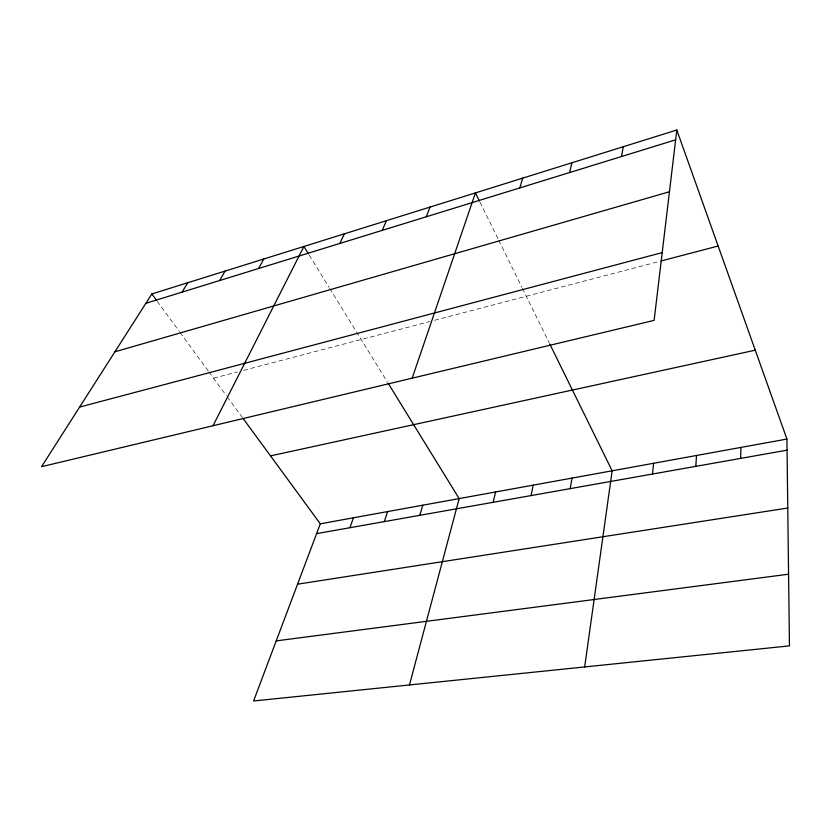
<?xml version="1.0" encoding="UTF-8"?>
<svg xmlns="http://www.w3.org/2000/svg" width="831" height="831" viewBox="0 0 831 831"><rect width="100%" height="100%" fill="white"/><g stroke="black" fill="none" stroke-linecap="round" stroke-linejoin="round"><path stroke-width="0.62" stroke-dasharray="4.16 3.12" d="M213.567 378.188L237.323 371.956M243.576 370.325L429.72 321.566M434.623 320.278L659.804 261.298M157.173 301.238L179.278 331.403M180.036 332.442L208.228 370.906M208.986 371.945L226.427 395.743M227.185 396.771L242.351 417.463M309.194 255.075L329.034 287.287M329.689 288.357L387.423 382.104M480.006 202.182L498.205 239.183M498.777 240.336L521.816 287.173M522.377 288.305L549.146 342.725"/><path stroke-width="1.25" d="M740.618 458.411L740.94 447.41M695.796 466.357L696.534 455.481M652.501 474.034L653.623 463.272M676.808 130.01L654.122 320.382L41.55 466.69L151.834 293.956L676.808 130.01L786.926 439.059L789.45 645.884L253.59 700.99L320.299 523.81L243.109 418.492M584.671 666.94L612.146 470.803L549.717 343.889M570.191 488.638L572.019 478.095M621.474 156.55L623.25 146.734M531.04 495.588L533.19 485.148M493.147 502.308L495.588 491.973M569.588 172.557L571.925 162.762M409.465 684.962L459.159 498.59L388.098 383.195M519.842 187.91L522.699 178.135M419.8 515.313L422.802 505.196M384.327 521.608L387.568 511.595M412.176 378.167L475.436 192.896L479.435 201.019M349.934 527.706L353.414 517.796M426.272 216.777L430.032 207.075M382.218 230.374L386.363 220.714M339.837 243.452L344.356 233.833M213.006 425.742L303.897 246.475L308.53 254.006M258.586 268.517L263.749 259.012M219.623 280.535L225.066 271.093M182.072 292.128L187.796 282.727M145.882 303.294L675.634 139.837M114.896 351.804L669.454 191.753M79.61 407.076L662.193 252.603M661.061 260.976L718.14 246.018M270.511 455.887L755.254 350.183M320.299 523.81L786.926 439.059M316.601 533.627L787.061 450.163M297.571 584.183L787.767 508.032M276.224 640.878L788.577 574.211M151.834 293.956L156.415 300.199"/></g></svg>
